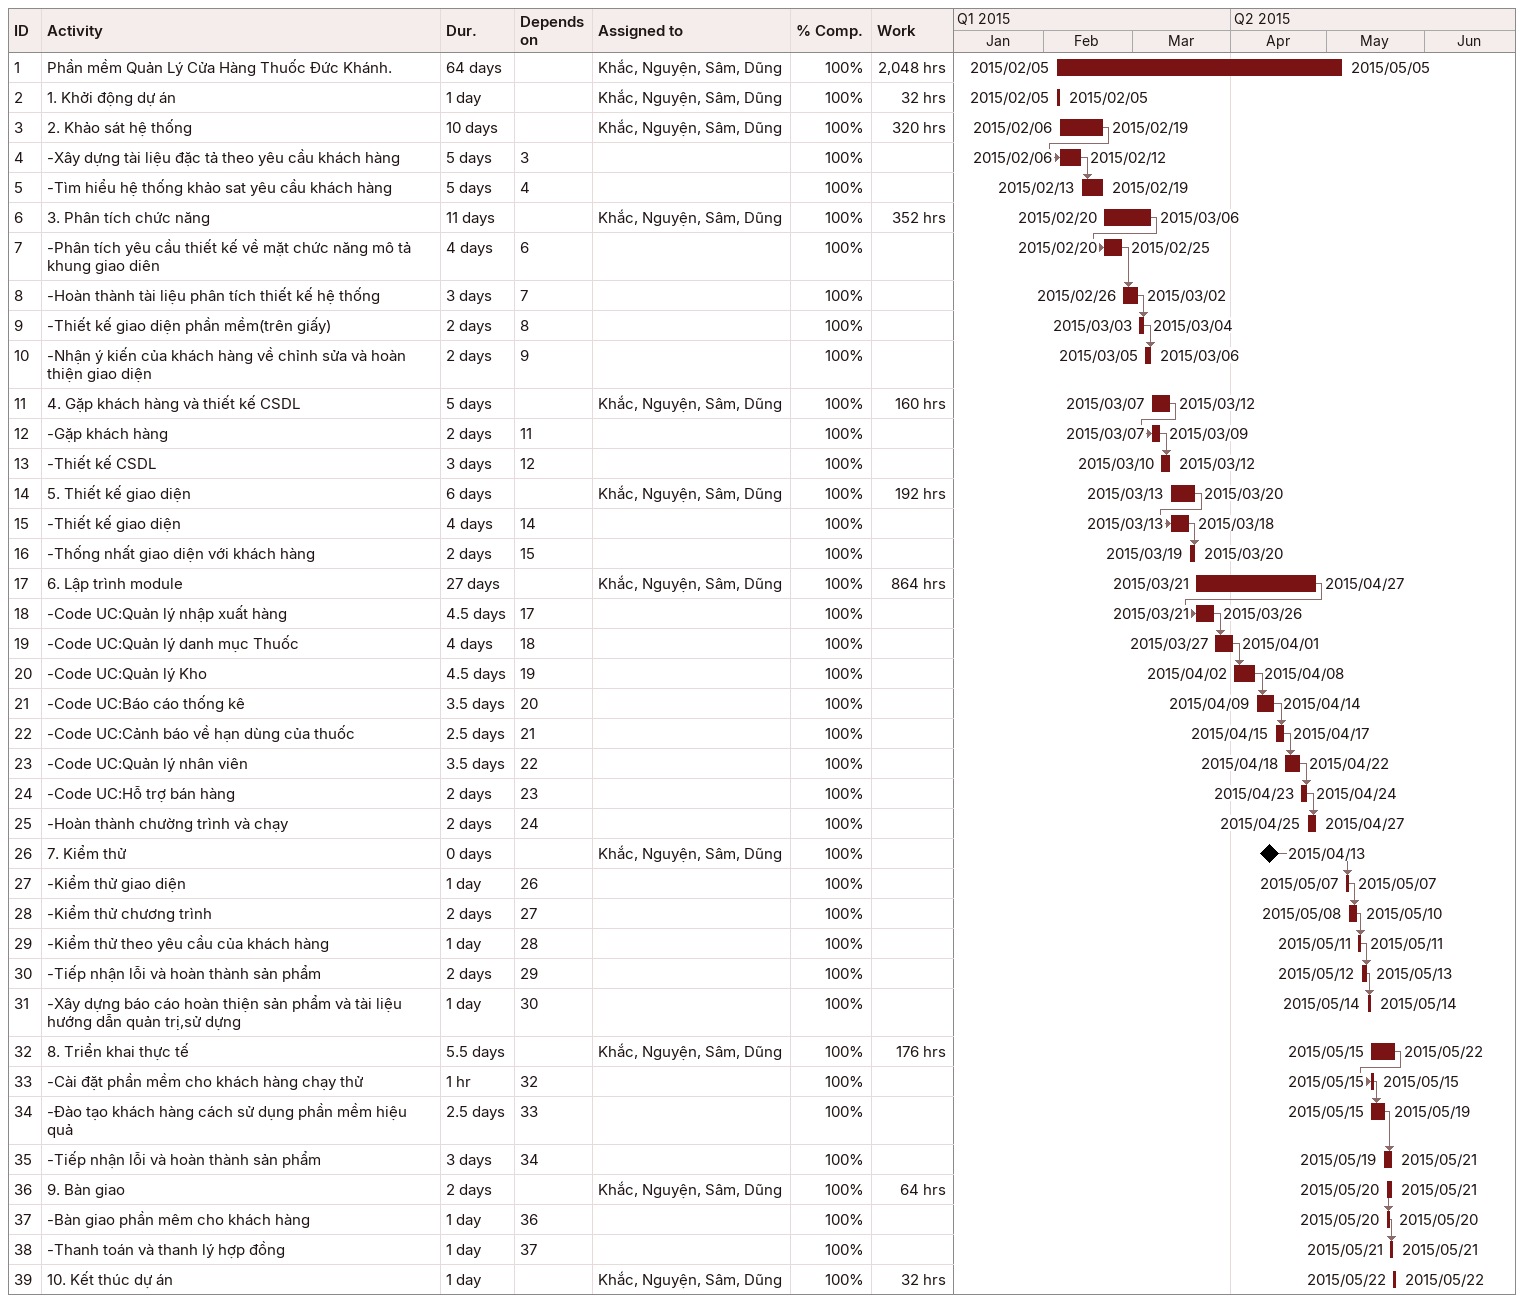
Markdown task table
| ID | Task | Duration | Start | Finish | Predecessors | Resources | % complete | Work (h) |
|---|---|---|---|---|---|---|---|---|
| 1 | Phần mềm Quản Lý Cửa Hàng Thuốc Đức Khánh. | 64d | 2015-02-05 | 2015-05-05 |  | Khắc, Nguyện, Sâm, Dũng | 100 | 2048 |
| 2 | 1. Khởi động dự án | 1d | 2015-02-05 | 2015-02-05 |  | Khắc, Nguyện, Sâm, Dũng | 100 | 32 |
| 3 | 2. Khảo sát hệ thống | 10d | 2015-02-06 | 2015-02-19 |  | Khắc, Nguyện, Sâm, Dũng | 100 | 320 |
| 4 | -Xây dựng tài liệu đặc tả theo yêu cầu khách hàng | 5d | 2015-02-06 | 2015-02-12 | 3 |  | 100 |  |
| 5 | -Tìm hiểu hệ thống khảo sat yêu cầu khách hàng | 5d | 2015-02-13 | 2015-02-19 | 4 |  | 100 |  |
| 6 | 3. Phân tích chức năng | 11d | 2015-02-20 | 2015-03-06 |  | Khắc, Nguyện, Sâm, Dũng | 100 | 352 |
| 7 | -Phân tích yêu cầu thiết kế về mặt chức năng mô tả khung giao diên | 4d | 2015-02-20 | 2015-02-25 | 6 |  | 100 |  |
| 8 | -Hoàn thành tài liệu phân tích thiết kế hệ thống | 3d | 2015-02-26 | 2015-03-02 | 7 |  | 100 |  |
| 9 | -Thiết kế giao diện phần mềm(trên giấy) | 2d | 2015-03-03 | 2015-03-04 | 8 |  | 100 |  |
| 10 | -Nhận ý kiến của khách hàng về chỉnh sửa và hoàn thiện giao diện | 2d | 2015-03-05 | 2015-03-06 | 9 |  | 100 |  |
| 11 | 4. Gặp khách hàng và thiết kế CSDL | 5d | 2015-03-07 | 2015-03-12 |  | Khắc, Nguyện, Sâm, Dũng | 100 | 160 |
| 12 | -Gặp khách hàng | 2d | 2015-03-07 | 2015-03-09 | 11 |  | 100 |  |
| 13 | -Thiết kế CSDL | 3d | 2015-03-10 | 2015-03-12 | 12 |  | 100 |  |
| 14 | 5. Thiết kế giao diện | 6d | 2015-03-13 | 2015-03-20 |  | Khắc, Nguyện, Sâm, Dũng | 100 | 192 |
| 15 | -Thiết kế giao diện | 4d | 2015-03-13 | 2015-03-18 | 14 |  | 100 |  |
| 16 | -Thống nhất giao diện với khách hàng | 2d | 2015-03-19 | 2015-03-20 | 15 |  | 100 |  |
| 17 | 6. Lập trình module | 27d | 2015-03-21 | 2015-04-27 |  | Khắc, Nguyện, Sâm, Dũng | 100 | 864 |
| 18 | -Code UC:Quản lý nhập xuất hàng | 4.5d | 2015-03-21 | 2015-03-26 | 17 |  | 100 |  |
| 19 | -Code UC:Quản lý danh mục Thuốc | 4d | 2015-03-27 | 2015-04-01 | 18 |  | 100 |  |
| 20 | -Code UC:Quản lý Kho | 4.5d | 2015-04-02 | 2015-04-08 | 19 |  | 100 |  |
| 21 | -Code UC:Báo cáo thống kê | 3.5d | 2015-04-09 | 2015-04-14 | 20 |  | 100 |  |
| 22 | -Code UC:Cảnh báo về hạn dùng của thuốc | 2.5d | 2015-04-15 | 2015-04-17 | 21 |  | 100 |  |
| 23 | -Code UC:Quản lý nhân viên | 3.5d | 2015-04-18 | 2015-04-22 | 22 |  | 100 |  |
| 24 | -Code UC:Hỗ trợ bán hàng | 2d | 2015-04-23 | 2015-04-24 | 23 |  | 100 |  |
| 25 | -Hoàn thành chường trình và chạy | 2d | 2015-04-25 | 2015-04-27 | 24 |  | 100 |  |
| 26 | 7. Kiểm thử | 0d | 2015-04-13 | 2015-04-13 |  | Khắc, Nguyện, Sâm, Dũng | 100 |  |
| 27 | -Kiểm thử giao diện | 1d | 2015-05-07 | 2015-05-07 | 26 |  | 100 |  |
| 28 | -Kiểm thử chương trình | 2d | 2015-05-08 | 2015-05-10 | 27 |  | 100 |  |
| 29 | -Kiểm thử theo yêu cầu của khách hàng | 1d | 2015-05-11 | 2015-05-11 | 28 |  | 100 |  |
| 30 | -Tiếp nhận lỗi và hoàn thành sản phẩm | 2d | 2015-05-12 | 2015-05-13 | 29 |  | 100 |  |
| 31 | -Xây dựng báo cáo hoàn thiện sản phẩm và tài liệu hướng dẫn quản trị,sử dựng | 1d | 2015-05-14 | 2015-05-14 | 30 |  | 100 |  |
| 32 | 8. Triển khai thực tế | 5.5d | 2015-05-15 | 2015-05-22 |  | Khắc, Nguyện, Sâm, Dũng | 100 | 176 |
| 33 | -Cài đặt phần mềm cho khách hàng chạy thử | 1h | 2015-05-15 | 2015-05-15 | 32 |  | 100 |  |
| 34 | -Đào tạo khách hàng cách sử dụng phần mềm hiệu quả | 2.5d | 2015-05-15 | 2015-05-19 | 33 |  | 100 |  |
| 35 | -Tiếp nhận lỗi và hoàn thành sản phẩm | 3d | 2015-05-19 | 2015-05-21 | 34 |  | 100 |  |
| 36 | 9. Bàn giao | 2d | 2015-05-20 | 2015-05-21 |  | Khắc, Nguyện, Sâm, Dũng | 100 | 64 |
| 37 | -Bàn giao phần mêm cho khách hàng | 1d | 2015-05-20 | 2015-05-20 | 36 |  | 100 |  |
| 38 | -Thanh toán và thanh lý hợp đồng | 1d | 2015-05-21 | 2015-05-21 | 37 |  | 100 |  |
| 39 | 10. Kết thúc dự án | 1d | 2015-05-22 | 2015-05-22 |  | Khắc, Nguyện, Sâm, Dũng | 100 | 32 |
